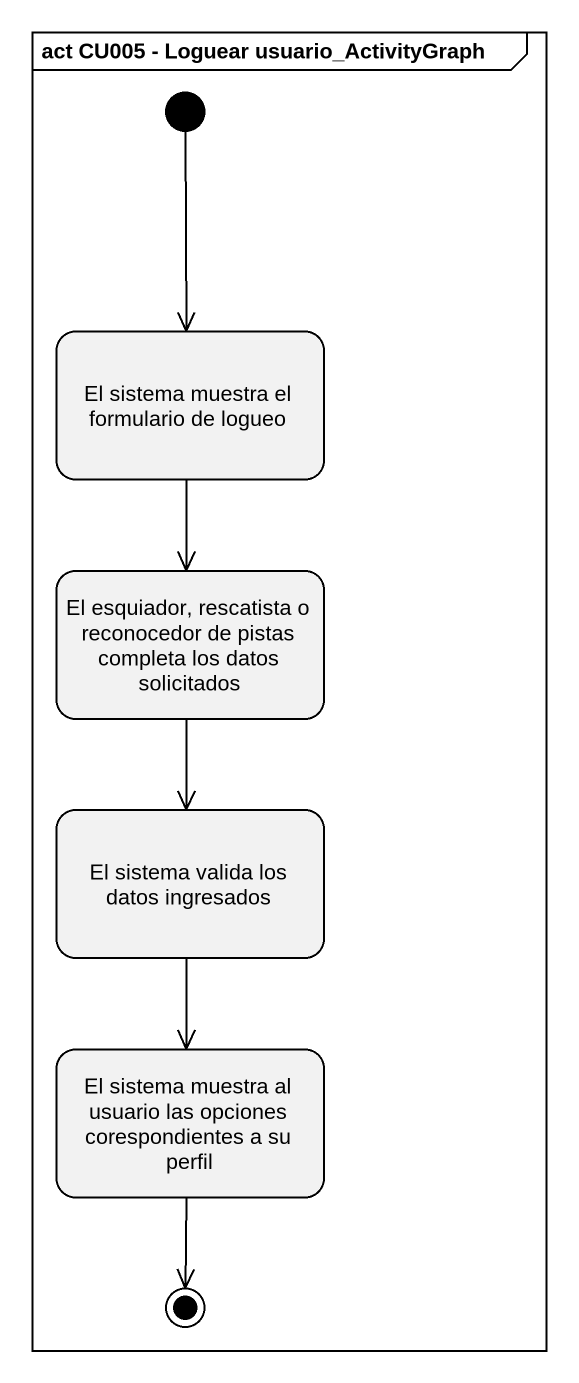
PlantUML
@startuml
mainframe act CU005 - Loguear usuario_ActivityGraph
hide empty description
state "El sistema muestra el formulario de logueo" as El_sistema_muestra_el
state "El esquiador, rescatista o reconocedor de pistas completa los datos solicitados" as El_esquiador_rescatista_o
state "El sistema valida los datos ingresados" as El_sistema_valida_los_datos
state "El sistema muestra al usuario las opciones corespondientes a su perfil" as El_sistema_muestra_al
[*] --> El_sistema_muestra_el
El_sistema_muestra_el --> El_esquiador_rescatista_o
El_esquiador_rescatista_o --> El_sistema_valida_los_datos
El_sistema_valida_los_datos --> El_sistema_muestra_al
El_sistema_muestra_al --> [*]
@enduml
